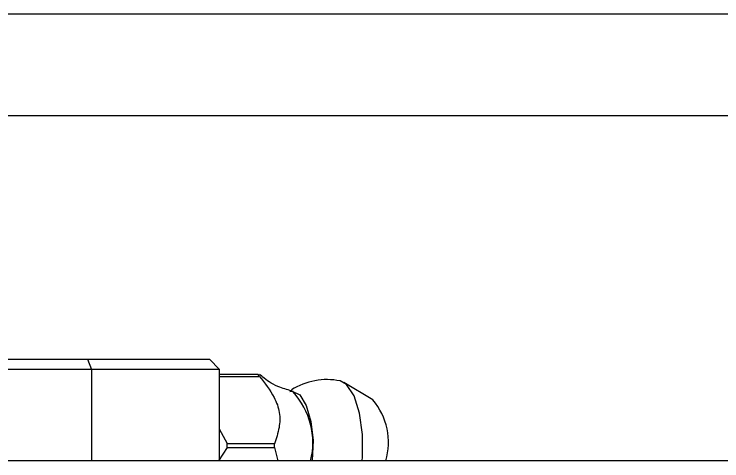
# Model space of a CAD drawing. Header units: millimetres. Extents: x 15 to 1184, y 5 to 1288.
# Drawn here: x 380.96 to 404.21, y 521.93 to 536.6 of the extents above; entities that cross this region are included whole.
import ezdxf

# ---------------------------------------------------------------- set-up
doc = ezdxf.new("R2010")
doc.units = ezdxf.units.MM

msp = doc.modelspace()

# ---------------------------------------------------------------- linework, layer by layer
at = {"color": 7, "linetype": 'Continuous', "lineweight": 25}
for p, q in [((467.042, 536.601), (280.375, 536.601)), ((467.042, 533.268), (280.375, 533.268)), ((364.048, 525.268), (383.37, 525.268)), ((383.37, 525.268), (387.375, 525.268)), ((383.37, 525.268), (383.507, 524.935)), ((387.709, 524.935), (387.375, 525.268)), ((383.507, 524.935), (363.911, 524.935)), ((387.709, 524.935), (383.507, 524.935)), ((383.507, 524.935), (383.507, 521.935)), ((387.709, 521.935), (387.709, 524.935)), ((388.98, 524.768), (387.709, 524.768)), ((387.709, 524.709), (389.019, 524.709)), ((392.746, 523.933), (391.787, 524.51)), ((387.964, 522.494), (387.709, 522.978)), ((387.682, 521.935), (387.964, 522.376)), ((389.509, 522.494), (387.964, 522.494)), ((387.964, 522.376), (389.509, 522.376)), ((389.509, 522.376), (389.619, 521.935)), ((447.042, 521.935), (300.375, 521.935))]:
    msp.add_line(p, q, dxfattribs=at)
at = {"color": 7, "linetype": 'Continuous', "lineweight": 25, "flags": 128}
for points in [[(392.396, 521.935), (392.407, 522.065), (392.407, 522.805), (392.31, 523.499), (392.128, 524.066), (391.883, 524.436), (391.667, 524.558)], [(390.022, 524.207), (390.098, 524.218), (390.345, 524.098), (390.558, 523.753), (390.709, 523.23), (390.778, 522.599), (390.755, 521.947), (390.753, 521.935)]]:
    msp.add_lwpolyline(points, dxfattribs=at)
at = {"color": 7, "linetype": 'Continuous', "lineweight": 25}
for centre, radius, start, end in [((387.751, 523.912), 1.498, 32.174, 34.8753), ((391.235, 522.435), 2.167, 78.4732, 122.5464), ((388.319, 522.532), 2.455, 345.9202, 42.766), ((391.094, 522.538), 2.163, 343.8088, 40.1816), ((381.369, 522.435), 6.594, 359.4886, 0.5114), ((382.244, 522.435), 7.265, 359.5358, 0.4642)]:
    msp.add_arc(centre, radius, start, end, dxfattribs=at)
for points, knots in [([(389.019, 524.709), (389.195, 524.485), (389.488, 524.112), (389.707, 523.517), (389.679, 522.993), (389.569, 522.669), (389.509, 522.494)], [0, 0, 0, 0, 0.321747, 0.534468, 0.747226, 1, 1, 1, 1]), ([(390.131, 524.217), (389.982, 524.256), (389.619, 524.35), (389.233, 524.584), (389.069, 524.733), (389.021, 524.776)], [0, 0, 0, 0, 0.332261, 0.805953, 1, 1, 1, 1])]:
    msp.add_open_spline(points, degree=3, knots=knots, dxfattribs=at)

doc.saveas('drawing.dxf')
